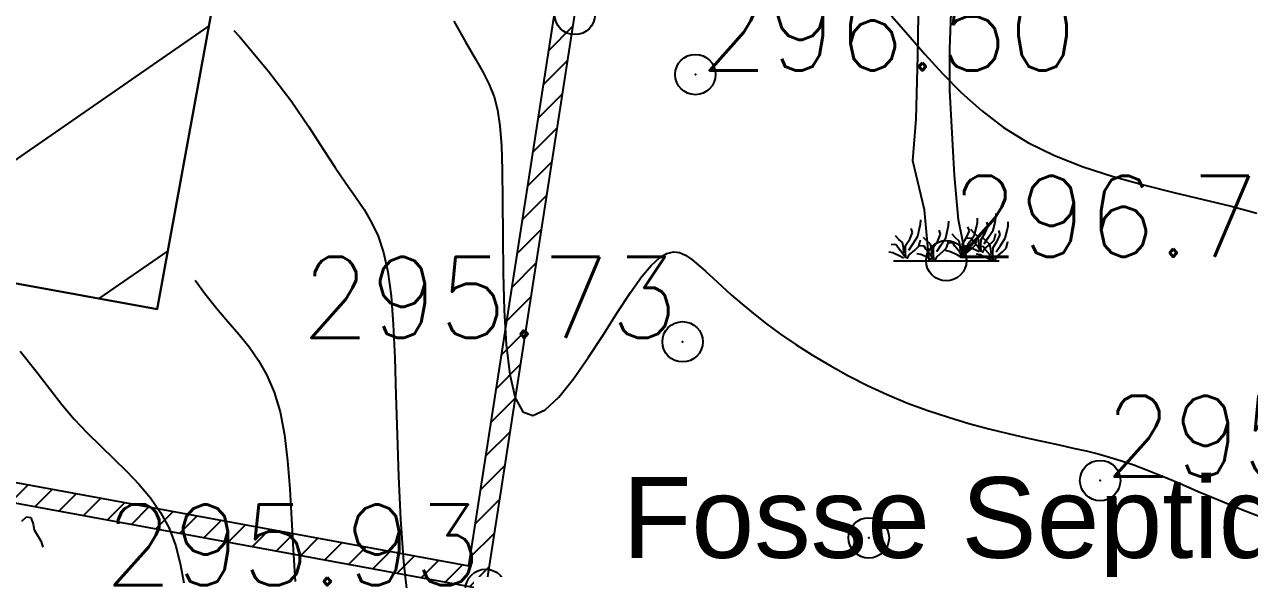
# Model space of a CAD drawing. Header units: millimetres. Extents: x 524954 to 526204, y 9523489 to 9524010.
# Drawn here: x 525953.82 to 525968.97, y 9523757.57 to 9523764.31 of the extents above; entities that cross this region are included whole.
import ezdxf
from ezdxf.enums import TextEntityAlignment as Align

# ---------------------------------------------------------------- set-up
doc = ezdxf.new("R2010")
doc.units = ezdxf.units.MM
doc.header["$PDMODE"] = 32
doc.header["$PDSIZE"] = 0.5
doc.linetypes.add('ACAD_ISO12W100', pattern=[21, 12, -3, 0, -3, 0, -3])
doc.linetypes.add('CACHE2', pattern=[4.7625, 3.175, -1.5875])
for name, color, linetype in [('Arbre', 34, 'ACAD_ISO12W100'), ('Bati', 6, 'Continuous'), ('Bati_H', 1, 'Continuous'), ('Cloture', 7, 'Continuous'), ('CN_01_00', 3, 'Continuous'), ('CN_02_00', 4, 'Continuous'), ('CN_05_00', 6, 'Continuous'), ('Murs', 1, 'Continuous'), ('TopoAlt', 3, 'Continuous'), ('TOPOJIS', 7, 'Continuous'), ('Toponomie', 7, 'CACHE2')]:
    doc.layers.add(name, color=color, linetype=linetype)
doc.styles.add('Simplex 1.0', font='Simplex.shx', dxfattribs={"width": 0.99, "height": 1})
doc.styles.get("Standard").update_dxf_attribs({"font": 'arial.ttf'})

# ---------------------------------------------------------------- blocks, each defined once
blk = doc.blocks.new('TCPOINT M')
at = {"color": 0}
blk.add_point((0, 0), dxfattribs=at)
at = {"layer": 'TopoAlt', "style": 'Simplex 1.0', "width": 0.99}
blk.add_attdef('ALT', (0.15, 0.15), '', height=1, dxfattribs=at)
blk = doc.blocks.new('v088')
at = {"color": 3, "linetype": 'Continuous'}
for p, q in [((3.247, 5.665), (3.304, 5.719)), ((3.304, 5.719), (3.358, 5.707)), ((3.358, 5.707), (3.385, 5.627)), ((3.385, 5.627), (3.4, 5.557)), ((3.4, 5.557), (3.485, 5.411)), ((3.485, 5.411), (3.508, 5.342)), ((-0.317, 0.454), (-0.315, 0.507)), ((0.029, 0.435), (0.031, 0.488)), ((0.373, 0.416), (0.385, 0.474)), ((0.385, 0.474), (0.387, 0.526)), ((0.517, 0.426), (0.5, 0.476)), ((0.579, 0.38), (0.603, 0.474)), ((0.603, 0.474), (0.615, 0.531)), ((0.615, 0.531), (0.618, 0.584)), ((0.765, 0.43), (0.767, 0.483)), ((-0.587, 0.264), (-0.627, 0.308)), ((-0.452, 0.267), (-0.416, 0.349)), ((-0.416, 0.349), (-0.433, 0.399)), ((-0.353, 0.303), (-0.329, 0.397)), ((-0.329, 0.397), (-0.317, 0.454)), ((-0.106, 0.248), (-0.07, 0.329)), ((-0.07, 0.329), (-0.087, 0.38)), ((-0.007, 0.284), (0.017, 0.377)), ((0.017, 0.377), (0.029, 0.435)), ((0.115, 0.284), (0.075, 0.327)), ((0.25, 0.286), (0.286, 0.368)), ((0.286, 0.368), (0.269, 0.418)), ((0.293, 0.233), (0.349, 0.322)), ((0.346, 0.341), (0.305, 0.385)), ((0.392, 0.301), (0.346, 0.341)), ((0.349, 0.322), (0.373, 0.416)), ((0.43, 0.264), (0.481, 0.344)), ((0.481, 0.344), (0.517, 0.426)), ((0.524, 0.291), (0.579, 0.38)), ((0.606, 0.303), (0.613, 0.337)), ((0.63, 0.243), (0.666, 0.325)), ((0.666, 0.325), (0.649, 0.375)), ((0.728, 0.279), (0.752, 0.373)), ((0.752, 0.373), (0.765, 0.43)), ((-0.618, 0.197), (-0.683, 0.202)), ((-0.596, 0.159), (-0.618, 0.197)), ((-0.536, 0.087), (-0.596, 0.159)), ((-0.541, 0.224), (-0.587, 0.264)), ((-0.529, 0.166), (-0.541, 0.224)), ((-0.524, 0.099), (-0.529, 0.166)), ((-0.505, 0.106), (-0.502, 0.188)), ((-0.502, 0.188), (-0.452, 0.267)), ((-0.464, 0.132), (-0.409, 0.214)), ((-0.409, 0.214), (-0.353, 0.303)), ((-0.387, 0.132), (-0.341, 0.178)), ((-0.341, 0.178), (-0.327, 0.226)), ((-0.272, 0.178), (-0.337, 0.183)), ((-0.327, 0.226), (-0.32, 0.26)), ((-0.24, 0.245), (-0.281, 0.288)), ((-0.25, 0.139), (-0.272, 0.178)), ((-0.195, 0.204), (-0.24, 0.245)), ((-0.183, 0.147), (-0.195, 0.204)), ((-0.159, 0.087), (-0.156, 0.168)), ((-0.156, 0.168), (-0.106, 0.248)), ((-0.118, 0.113), (-0.063, 0.195)), ((-0.063, 0.195), (-0.007, 0.284)), ((-0.041, 0.113), (0.005, 0.159)), ((0.005, 0.159), (0.019, 0.207)), ((0.019, 0.207), (0.026, 0.24)), ((0.084, 0.216), (0.019, 0.221)), ((0.106, 0.178), (0.084, 0.216)), ((0.166, 0.106), (0.106, 0.178)), ((0.161, 0.243), (0.115, 0.284)), ((0.173, 0.185), (0.161, 0.243)), ((0.178, 0.118), (0.173, 0.185)), ((0.197, 0.125), (0.2, 0.207)), ((0.2, 0.207), (0.25, 0.286)), ((0.272, 0.173), (0.221, 0.183)), ((0.238, 0.151), (0.293, 0.233)), ((0.315, 0.274), (0.25, 0.279)), ((0.365, 0.13), (0.272, 0.173)), ((0.337, 0.236), (0.315, 0.274)), ((0.315, 0.151), (0.361, 0.197)), ((0.397, 0.163), (0.337, 0.236)), ((0.361, 0.197), (0.375, 0.245)), ((0.375, 0.245), (0.382, 0.279)), ((0.404, 0.243), (0.392, 0.301)), ((0.433, 0.108), (0.397, 0.163)), ((0.464, 0.173), (0.399, 0.178)), ((0.409, 0.175), (0.404, 0.243)), ((0.428, 0.183), (0.43, 0.264)), ((0.433, 0.113), (0.428, 0.183)), ((0.495, 0.24), (0.454, 0.284)), ((0.486, 0.135), (0.464, 0.173)), ((0.469, 0.209), (0.524, 0.291)), ((0.474, 0.149), (0.546, 0.209)), ((0.541, 0.2), (0.495, 0.24)), ((0.553, 0.142), (0.541, 0.2)), ((0.546, 0.209), (0.591, 0.255)), ((0.577, 0.082), (0.579, 0.163)), ((0.579, 0.163), (0.63, 0.243)), ((0.591, 0.255), (0.606, 0.303)), ((0.618, 0.108), (0.673, 0.19)), ((0.673, 0.19), (0.728, 0.279)), ((0.695, 0.108), (0.74, 0.154)), ((0.74, 0.154), (0.755, 0.202)), ((0.755, 0.202), (0.762, 0.236)), ((-0.661, 0.096), (-0.712, 0.106)), ((-0.567, 0.053), (-0.661, 0.096)), ((-0.527, 0.031), (-0.567, 0.053)), ((-0.5, 0.031), (-0.536, 0.087)), ((-0.5, 0.036), (-0.505, 0.106)), ((-0.483, 0.022), (-0.459, 0.072)), ((-0.459, 0.072), (-0.387, 0.132)), ((-0.315, 0.077), (-0.365, 0.087)), ((-0.221, 0.034), (-0.315, 0.077)), ((-0.19, 0.067), (-0.25, 0.139)), ((-0.18, 0.012), (-0.221, 0.034)), ((-0.154, 0.012), (-0.19, 0.067)), ((-0.178, 0.079), (-0.183, 0.147)), ((-0.154, 0.017), (-0.159, 0.087)), ((-0.137, 0.002), (-0.113, 0.053)), ((-0.113, 0.053), (-0.041, 0.113)), ((0.041, 0.115), (-0.01, 0.125)), ((0.135, 0.072), (0.041, 0.115)), ((0.175, 0.05), (0.135, 0.072)), ((0.202, 0.05), (0.166, 0.106)), ((0.202, 0.055), (0.197, 0.125)), ((0.219, 0.041), (0.243, 0.091)), ((0.243, 0.091), (0.315, 0.151)), ((0.406, 0.108), (0.365, 0.13)), ((0.421, 0.072), (0.37, 0.082)), ((0.514, 0.029), (0.421, 0.072)), ((0.45, 0.099), (0.474, 0.149)), ((0.546, 0.063), (0.486, 0.135)), ((0.555, 0.007), (0.514, 0.029)), ((0.582, 0.007), (0.546, 0.063)), ((0.558, 0.075), (0.553, 0.142)), ((0.582, 0.012), (0.577, 0.082)), ((0.599, -0.002), (0.623, 0.048)), ((0.623, 0.048), (0.695, 0.108))]:
    blk.add_line(p, q, dxfattribs=at)
at = {"linetype": 'Continuous'}
for p, q in [((-0.352, 2.542), (-0.344, 3.046)), ((0.045, 2.625), (0.064, 3.179)), ((0.043, 2.109), (0.045, 2.625)), ((-0.373, 1.752), (-0.352, 2.542)), ((0.102, 1.053), (0.043, 2.109)), ((-0.412, 1.235), (-0.373, 1.752)), ((-0.268, 0.628), (-0.412, 1.235)), ((0.151, 0.506), (0.102, 1.053)), ((-0.213, 0), (-0.268, 0.628)), ((0.256, 0), (0.151, 0.506)), ((-0.654, 0), (0.654, 0))]:
    blk.add_line(p, q, dxfattribs=at)

msp = doc.modelspace()

# ---------------------------------------------------------------- hatches: boundary and pattern name
at = {"layer": 'Bati_H'}
h = msp.add_hatch(dxfattribs=at)
h.set_pattern_fill('_U', color=256, scale=2, angle=214.6682, style=0, pattern_type=0)
h.set_pattern_definition([(214.668219253, (0, 0), (1.13764682022, -1.6449193635), [])])
h.paths.add_polyline_path([(525955.46, 9523760.781), (525941.676, 9523763.294), (525944.009, 9523776.091), (525956.042, 9523773.898), (525955.748, 9523772.288), (525957.5, 9523771.968), (525957.5, 9523771.968)])
at = {"layer": 'Murs'}
h = msp.add_hatch(dxfattribs=at)
h.set_pattern_fill('_U', color=256, scale=0.25, angle=45, style=0, pattern_type=0)
h.set_pattern_definition([(45, (0, 0), (-0.1767766952966, 0.1767766952966), [])])
h.paths.add_polyline_path([(525943.497, 9523786.499), (525939.15, 9523761.062), (525959.522, 9523757.313), (525960.624, 9523764.431), (525961.465, 9523772.198), (525963.029, 9523784.147)])
h.paths.add_polyline_path([(525943.703, 9523786.222), (525939.438, 9523761.264), (525959.315, 9523757.605), (525960.376, 9523764.463), (525961.217, 9523772.228), (525962.748, 9523783.929)], flags=0)

# ---------------------------------------------------------------- linework, layer by layer
at = {"layer": 'Bati', "flags": 128}
msp.add_lwpolyline([(525955.46, 9523760.781), (525941.676, 9523763.294), (525944.009, 9523776.091), (525956.042, 9523773.898), (525955.748, 9523772.288), (525957.5, 9523771.968), (525957.5, 9523771.968)], close=True, dxfattribs=at)
at = {"layer": 'Cloture', "flags": 128}
for points in [[(525943.497, 9523786.499), (525939.15, 9523761.062), (525959.522, 9523757.313), (525960.624, 9523764.431), (525961.465, 9523772.198), (525963.029, 9523784.147)], [(525943.703, 9523786.222), (525939.438, 9523761.264), (525959.315, 9523757.605), (525960.376, 9523764.463), (525961.217, 9523772.228), (525962.748, 9523783.929)]]:
    msp.add_lwpolyline(points, close=True, dxfattribs=at)
msp.add_lwpolyline([(525956.042, 9523773.898), (525944.009, 9523776.091), (525941.676, 9523763.294), (525955.46, 9523760.781), (525957.5, 9523771.968), (525955.748, 9523772.288), (525956.042, 9523773.898)], dxfattribs=at)
at = {"layer": 'CN_01_00', "flags": 128}
for points, elevation in [([(525964.542, 9523764.415), (525964.746, 9523764.18), (525964.954, 9523763.94), (525965.172, 9523763.7), (525965.404, 9523763.465), (525965.654, 9523763.24), (525965.927, 9523763.032), (525966.228, 9523762.845), (525966.558, 9523762.683), (525966.913, 9523762.544), (525967.282, 9523762.424), (525967.658, 9523762.32), (525968.032, 9523762.226), (525968.396, 9523762.139), (525968.742, 9523762.056), (525969.06, 9523761.972)], 297), ([(525953.763, 9523760.263), (525953.958, 9523760.02), (525954.127, 9523759.801), (525954.281, 9523759.603), (525954.433, 9523759.42), (525954.592, 9523759.25), (525954.756, 9523759.088), (525954.921, 9523758.93), (525955.082, 9523758.773), (525955.235, 9523758.613), (525955.376, 9523758.445), (525955.501, 9523758.266), (525955.605, 9523758.071), (525955.685, 9523757.859), (525955.744, 9523757.632), (525955.787, 9523757.393)], 293)]:
    msp.add_lwpolyline(points, dxfattribs=dict(at, elevation=elevation))
at = {"layer": 'CN_02_00', "flags": 128}
for points, elevation in [([(525959.128, 9523764.347), (525959.273, 9523764.091), (525959.392, 9523763.885), (525959.489, 9523763.714), (525959.566, 9523763.562), (525959.625, 9523763.412), (525959.668, 9523763.248), (525959.698, 9523763.052), (525959.717, 9523762.809), (525959.727, 9523762.502), (525959.731, 9523762.122), (525959.733, 9523761.688), (525959.738, 9523761.229), (525959.751, 9523760.771), (525959.777, 9523760.343), (525959.82, 9523759.972), (525959.887, 9523759.684), (525959.981, 9523759.509), (525960.106, 9523759.464), (525960.257, 9523759.534), (525960.427, 9523759.694), (525960.608, 9523759.919), (525960.794, 9523760.186), (525960.978, 9523760.47), (525961.153, 9523760.746), (525961.312, 9523760.99), (525961.45, 9523761.182), (525961.569, 9523761.323), (525961.671, 9523761.418), (525961.762, 9523761.473), (525961.843, 9523761.493), (525961.919, 9523761.484), (525961.994, 9523761.45), (525962.07, 9523761.398), (525962.151, 9523761.332), (525962.24, 9523761.254), (525962.336, 9523761.166), (525962.442, 9523761.067), (525962.559, 9523760.961), (525962.689, 9523760.847), (525962.833, 9523760.727), (525962.993, 9523760.602), (525963.168, 9523760.473), (525963.359, 9523760.343), (525963.564, 9523760.212), (525963.781, 9523760.083), (525964.009, 9523759.958), (525964.245, 9523759.837), (525964.489, 9523759.724), (525964.739, 9523759.62), (525964.992, 9523759.527), (525965.247, 9523759.443), (525965.499, 9523759.368), (525965.746, 9523759.302), (525965.984, 9523759.243), (525966.211, 9523759.19), (525966.422, 9523759.143), (525966.616, 9523759.101), (525966.789, 9523759.063), (525966.947, 9523759.027), (525967.095, 9523758.99), (525967.239, 9523758.95), (525967.385, 9523758.905), (525967.539, 9523758.853), (525967.707, 9523758.79), (525967.893, 9523758.715), (525968.103, 9523758.626), (525968.335, 9523758.526), (525968.586, 9523758.42), (525968.852, 9523758.311), (525969.13, 9523758.204)], 296), ([(525955.928, 9523761.141), (525956.047, 9523760.977), (525956.192, 9523760.795), (525956.334, 9523760.629), (525956.469, 9523760.472), (525956.596, 9523760.315), (525956.712, 9523760.148), (525956.816, 9523759.965), (525956.905, 9523759.755), (525956.978, 9523759.51), (525957.032, 9523759.226), (525957.071, 9523758.905), (525957.099, 9523758.556), (525957.122, 9523758.186), (525957.142, 9523757.802), (525957.164, 9523757.412)], 294)]:
    msp.add_lwpolyline(points, dxfattribs=dict(at, elevation=elevation))
at = {"layer": 'CN_05_00', "elevation": 295, "flags": 128}
msp.add_lwpolyline([(525956.408, 9523764.231), (525956.475, 9523764.158), (525956.833, 9523763.732), (525957.114, 9523763.36), (525957.336, 9523763.039), (525957.512, 9523762.765), (525957.66, 9523762.534), (525957.792, 9523762.34), (525957.911, 9523762.171), (525958.017, 9523762.014), (525958.11, 9523761.856), (525958.19, 9523761.684), (525958.257, 9523761.484), (525958.31, 9523761.244), (525958.351, 9523760.949), (525958.379, 9523760.592), (525958.398, 9523760.178), (525958.412, 9523759.719), (525958.426, 9523759.226), (525958.444, 9523758.71), (525958.469, 9523758.183), (525958.507, 9523757.654), (525958.561, 9523757.136)], dxfattribs=at)

# ---------------------------------------------------------------- block references
at = {"layer": 'Arbre'}
for p in [(525965.218, 9523761.382), (525950.538, 9523752.494)]:
    msp.add_blockref('v088', p, dxfattribs=at)
at = {"layer": 'TOPOJIS'}
ref = msp.add_blockref('TCPOINT M', (525960.624, 9523764.431, 296.63), dxfattribs=at)
ref.add_attrib('ALT', '296.63', dxfattribs={"layer": 'TopoAlt', "height": 1, "style": 'Simplex 1.0', "width": 0.99}).set_placement((525960.574, 9523764.481, 296.63), align=Align.RIGHT)
ref = msp.add_blockref('TCPOINT M', (525962.115, 9523763.687, 296.5), dxfattribs=at)
ref.add_attrib('ALT', '296.50', (525962.165, 9523763.737, 296.5), dxfattribs={"layer": 'TopoAlt', "height": 1, "style": 'Simplex 1.0', "width": 0.99})
ref = msp.add_blockref('TCPOINT M', (525965.218, 9523761.382, 296.76), dxfattribs=at)
ref.add_attrib('ALT', '296.76', (525965.268, 9523761.432, 296.76), dxfattribs={"layer": 'TopoAlt', "height": 1, "style": 'Simplex 1.0', "width": 0.99})
ref = msp.add_blockref('TCPOINT M', (525961.957, 9523760.378, 295.73), dxfattribs=at)
ref.add_attrib('ALT', '295.73', dxfattribs={"layer": 'TopoAlt', "height": 1, "style": 'Simplex 1.0', "width": 0.99}).set_placement((525961.907, 9523760.428, 295.73), align=Align.RIGHT)
ref = msp.add_blockref('TCPOINT M', (525967.122, 9523758.66, 295.87), dxfattribs=at)
ref.add_attrib('ALT', '295.87', (525967.172, 9523758.71, 295.87), dxfattribs={"layer": 'TopoAlt', "height": 1, "style": 'Simplex 1.0', "width": 0.99})
ref = msp.add_blockref('TCPOINT M', (525959.522, 9523757.313, 295.93), dxfattribs=at)
ref.add_attrib('ALT', '295.93', dxfattribs={"layer": 'TopoAlt', "height": 1, "style": 'Simplex 1.0', "width": 0.99}).set_placement((525959.472, 9523757.363, 295.93), align=Align.RIGHT)
msp.add_blockref('TCPOINT M', (525964.26, 9523757.95, 295.37), dxfattribs=at)

# ---------------------------------------------------------------- texts
at = {"layer": 'Toponomie', "insert": (525944.724, 9523758.703), "char_height": 1, "width": 42.68298, "attachment_point": 1}
msp.add_mtext('\\pxqc;Fosse Septique', dxfattribs=at)

doc.saveas('drawing.dxf')
